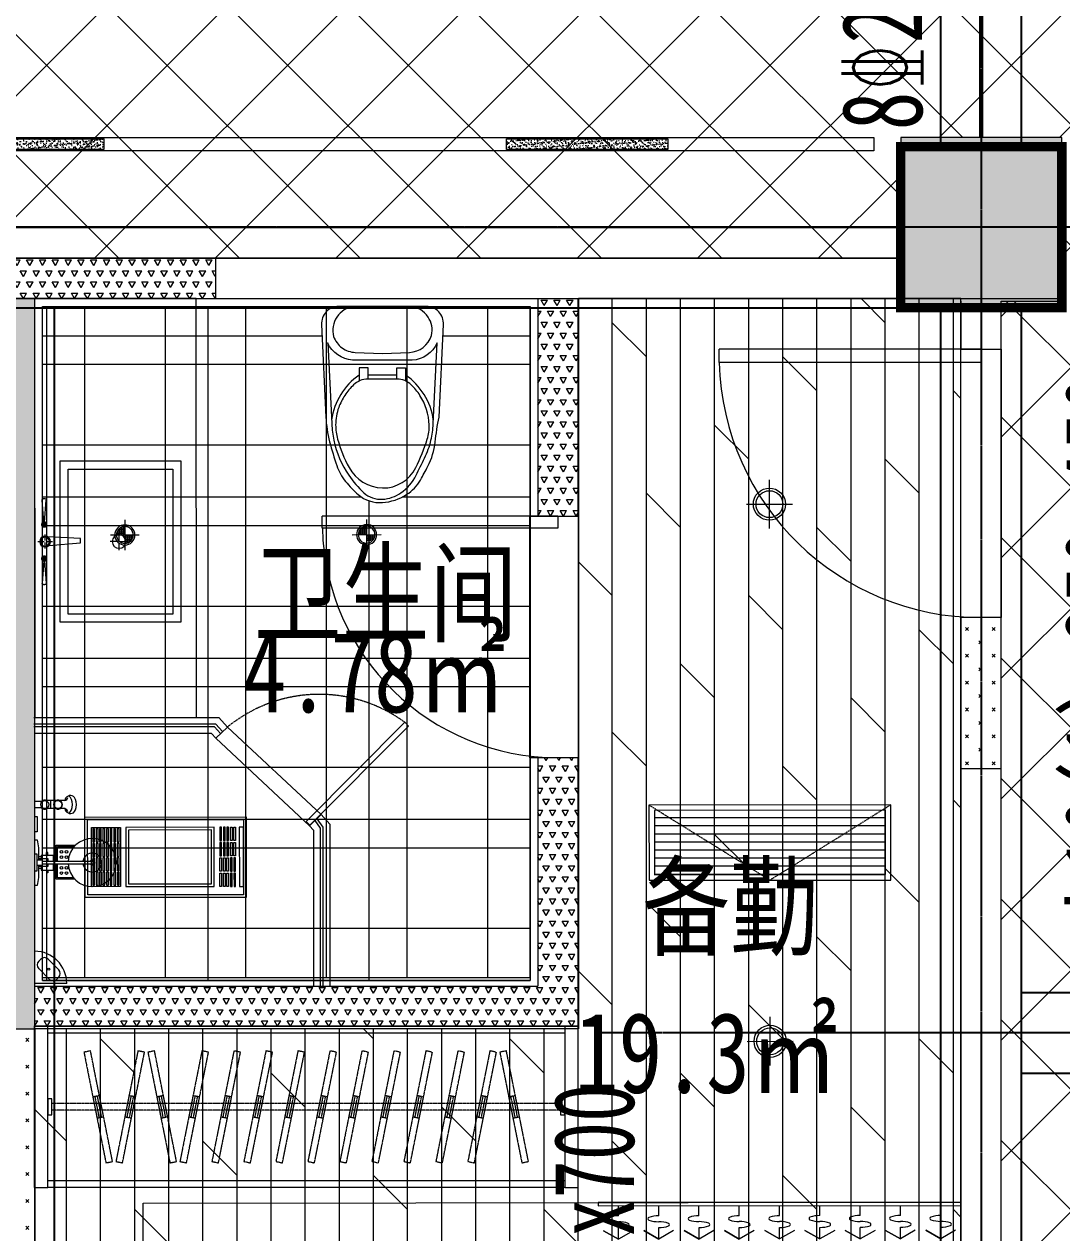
# Model space of a CAD drawing. Header units: millimetres. Extents: x 33621 to 401573, y -91663 to 133135.
# Drawn here: x 49533 to 53397, y 46167 to 50667 of the extents above; entities that cross this region are included whole.
import ezdxf

# ---------------------------------------------------------------- set-up
doc = ezdxf.new("R2010")
doc.units = ezdxf.units.MM
doc.header["$LTSCALE"] = 10
for name, pattern in [('CENTER2', [1.125, 0.75, -0.125, 0.125, -0.125]), ('DASH', [0.35, 0.25, -0.1]), ('DOT', [0.2, 0.1, -0.1]), ('DOTE', [2.42, 2, -0.2, 0.02, -0.2])]:
    doc.linetypes.add(name, pattern=pattern)
doc.layers.get('0').update_dxf_attribs({"color": 253})
doc.layers.add('0a', color=253, linetype='Continuous', plot=False)
for name, color, linetype in [('0a填充', 253, 'Continuous'), ('GRID', 253, 'CENTER2'), ('柱', 253, 'Continuous'), ('梁', 253, 'Continuous'), ('梁原位标注', 253, 'Continuous'), ('梁集中标注', 253, 'Continuous'), ('次梁', 253, 'Continuous')]:
    doc.layers.add(name, color=color, linetype=linetype)
for name, color, linetype, lineweight in [('COLUMN', 253, 'Continuous', 0), ('DOOR【门】', 253, 'Continuous', 0), ('DS-4BS-FINISH【墙完成线】', 253, 'Continuous', 0), ('FC-FLOOR【地材分格】', 253, 'Continuous', 0), ('FF-FIXT【洁具】', 253, 'Continuous', 0), ('FF-FURN【成品家具】', 253, 'Continuous', 0), ('FF-FURN【成品家私】', 253, 'Continuous', 0), ('PUB_HATCH', 253, 'Continuous', 0), ('RC-FCU【空调设备】', 253, 'Continuous', 0), ('RC-FIN【天花轮廓线】', 253, 'Continuous', 0), ('RC-LIGHT【天花灯具】', 253, 'Continuous', 0), ('RC-STR【天花细线】', 253, 'Continuous', 0), ('RC-Text【天花文字】', 253, 'Continuous', 0), ('WALL', 253, 'Continuous', 0), ('Wall【新建墙】', 253, 'Continuous', 0), ('新建墙体', 253, 'Continuous', 0)]:
    doc.layers.add(name, color=color, linetype=linetype, lineweight=lineweight)
doc.styles.add('文字', font='')
doc.styles.get('文字').set_extended_font_data('SimSun')

# ---------------------------------------------------------------- blocks, each defined once
blk = doc.blocks.new('衣柜_092319261')
at = {"layer": 'FF-FURN【成品家具】'}
for points in [[(50, -600), (0, -600), (0, 0), (50, 0)], [(1975, 0), (2025, 0), (2025, -600), (1975, -600)]]:
    blk.add_lwpolyline(points, close=True, dxfattribs=at)
for points in [[(50, 0), (1975, 0)], [(50, -600), (1975, -600)]]:
    blk.add_lwpolyline(points, dxfattribs=at)
at = {"layer": 'FF-FURN【成品家具】', "color": 8}
for points in [[(50, -25), (1975, -25)], [(50, -575), (1975, -575)]]:
    blk.add_lwpolyline(points, dxfattribs=at)
at = {"layer": 'FF-FURN【成品家具】', "color": 8, "linetype": 'DASH', "ltscale": 0.16}
for points in [[(185, -503.5), (266.9, -91.6), (291.5, -96.5), (209.5, -508.4)], [(328.6, -91.6), (410.6, -503.5), (386.1, -508.4), (304.1, -96.5)], [(447.8, -91.6), (529.7, -503.5), (505.2, -508.4), (423.2, -96.5)], [(566.9, -91.6), (648.8, -503.5), (624.3, -508.4), (542.4, -96.5)], [(686, -91.6), (767.9, -503.5), (743.4, -508.4), (661.5, -96.5)], [(805.1, -91.6), (887.1, -503.5), (862.5, -508.4), (780.6, -96.5)], [(924.2, -91.6), (1006.2, -503.5), (981.7, -508.4), (899.7, -96.5)], [(1043.3, -91.6), (1125.3, -503.5), (1100.8, -508.4), (1018.8, -96.5)], [(1162.5, -91.6), (1244.4, -503.5), (1219.9, -508.4), (1137.9, -96.5)], [(1281.6, -91.6), (1363.5, -503.5), (1339, -508.4), (1257.1, -96.5)], [(1400.7, -91.6), (1482.6, -503.5), (1458.1, -508.4), (1376.2, -96.5)], [(1495.3, -503.5), (1577.2, -91.6), (1601.8, -96.5), (1519.8, -508.4)], [(1638.9, -91.6), (1720.9, -503.5), (1696.4, -508.4), (1614.4, -96.5)], [(1733.5, -503.5), (1815.5, -91.6), (1840, -96.5), (1758.1, -508.4)], [(218.2, -336.8), (233.8, -258.3), (258.3, -263.2), (242.7, -341.7)], [(225.5, -338.3), (241.1, -259.8), (250.9, -261.7), (235.3, -340.2)], [(361.8, -258.3), (377.4, -336.8), (352.9, -341.7), (337.3, -263.2)], [(354.5, -259.8), (370.1, -338.3), (360.3, -340.2), (344.6, -261.7)], [(480.9, -258.3), (496.5, -336.8), (472, -341.7), (456.4, -263.2)], [(473.6, -259.8), (489.2, -338.3), (479.4, -340.2), (463.8, -261.7)], [(600, -258.3), (615.7, -336.8), (591.1, -341.7), (575.5, -263.2)], [(592.7, -259.8), (608.3, -338.3), (598.5, -340.2), (582.9, -261.7)], [(719.2, -258.3), (734.8, -336.8), (710.2, -341.7), (694.6, -263.2)], [(711.8, -259.8), (727.4, -338.3), (717.6, -340.2), (702, -261.7)], [(838.3, -258.3), (853.9, -336.8), (829.4, -341.7), (813.8, -263.2)], [(830.9, -259.8), (846.5, -338.3), (836.7, -340.2), (821.1, -261.7)], [(957.4, -258.3), (973, -336.8), (948.5, -341.7), (932.9, -263.2)], [(950, -259.8), (965.6, -338.3), (955.8, -340.2), (940.2, -261.7)], [(1076.5, -258.3), (1092.1, -336.8), (1067.6, -341.7), (1052, -263.2)], [(1069.2, -259.8), (1084.8, -338.3), (1075, -340.2), (1059.4, -261.7)], [(1195.6, -258.3), (1211.2, -336.8), (1186.7, -341.7), (1171.1, -263.2)], [(1188.3, -259.8), (1203.9, -338.3), (1194.1, -340.2), (1178.5, -261.7)], [(1314.8, -258.3), (1330.4, -336.8), (1305.8, -341.7), (1290.2, -263.2)], [(1307.4, -259.8), (1323, -338.3), (1313.2, -340.2), (1297.6, -261.7)], [(1433.9, -258.3), (1449.5, -336.8), (1425, -341.7), (1409.3, -263.2)], [(1426.5, -259.8), (1442.1, -338.3), (1432.3, -340.2), (1416.7, -261.7)], [(1528.5, -336.8), (1544.1, -258.3), (1568.6, -263.2), (1553, -341.7)], [(1535.8, -338.3), (1551.4, -259.8), (1561.2, -261.7), (1545.6, -340.2)], [(1672.1, -258.3), (1687.7, -336.8), (1663.2, -341.7), (1647.6, -263.2)], [(1664.7, -259.8), (1680.4, -338.3), (1670.5, -340.2), (1654.9, -261.7)], [(1766.7, -336.8), (1782.3, -258.3), (1806.8, -263.2), (1791.2, -341.7)], [(1774.1, -338.3), (1789.7, -259.8), (1799.5, -261.7), (1783.9, -340.2)]]:
    blk.add_lwpolyline(points, close=True, dxfattribs=at)
at = {"layer": 'FF-FURN【成品家具】', "color": 8}
for points in [[(65, -330), (50, -330), (50, -270), (65, -270)], [(1960, -270), (1975, -270), (1975, -330), (1960, -330)], [(1960, -270), (1975, -270), (1975, -330), (1960, -330)]]:
    blk.add_lwpolyline(points, close=True, dxfattribs=at)
at = {"layer": 'FF-FURN【成品家具】', "color": 8, "linetype": 'DASH', "ltscale": 0.16}
for points in [[(65, -287.5), (1960, -287.5)], [(65, -312.5), (1960, -312.5)]]:
    blk.add_lwpolyline(points, dxfattribs=at)
blk = doc.blocks.new('马桶A')
blk.add_wipeout([(226.7, 297.9), (226.7, 304), (226.2, 310.1), (225.1, 316.1), (223.5, 321.9), (221.3, 327.6), (218.5, 333), (215.3, 338.1), (211.6, 342.9), (207.4, 347.4), (202.8, 351.4), (197.9, 354.9), (192.6, 358), (187.1, 360.5), (181.4, 362.5), (175.5, 364), (169.4, 364.8), (163.4, 365.1), (-163.4, 365.1), (-169.4, 364.8), (-175.5, 364), (-181.4, 362.5), (-187.1, 360.5), (-192.6, 358), (-197.9, 354.9), (-202.8, 351.4), (-207.4, 347.4), (-211.6, 342.9), (-215.3, 338.1), (-218.6, 333), (-221.3, 327.6), (-223.5, 321.9), (-225.2, 316.1), (-226.3, 310.1), (-226.8, 304), (-226.7, 297.9), (-210.7, -46.8), (-208.2, -77.7), (-203.5, -108.3), (-196.6, -138.6), (-170.1, -227.6), (-164, -243.5), (-156.5, -258.7), (-147.6, -273.2), (-137.4, -286.8), (-114.8, -312), (-90.1, -335.3), (-81.6, -342), (-72.6, -347.9), (-63.1, -353.1), (-53.2, -357.3), (-42.9, -360.8), (-32.4, -363.3), (-21.7, -364.8), (-10.9, -365.4), (-0.1, -365.1), (15.8, -363.3), (31.5, -360.2), (46.8, -355.8), (61.7, -350.2), (76.2, -343.3), (90, -335.3), (102.3, -326.6), (113.7, -316.7), (124.1, -305.8), (133.4, -293.9), (141.4, -281.1), (169.1, -230.1), (179, -208.6), (186.9, -186.3), (192.7, -163.3), (196.3, -139.9), (210.7, -46.9)])
at = {"linetype": 'ByBlock'}
blk.add_line((53.2, 109.2), (-53.5, 109.2), dxfattribs=at)
at = {"linetype": 'Continuous'}
blk.add_lwpolyline([(226.7, 297.9, 0.431726), (163.4, 365.1), (-163.4, 365.1, 0.431435), (-226.7, 297.9), (-210.7, -46.8, 0.05293), (-196.6, -138.6, 0.015625), (-170.1, -227.6, 0.092508), (-137.4, -286.8, 0.041886), (-90.1, -335.3, 0.199313), (-0.1, -365.1, 0.124065), (90, -335.3, 0.122705), (141.4, -281.1, 0.00916), (169.1, -230.1, 0.093585), (196.3, -139.9, -0.024039), (210.7, -46.9)], format="xyb", close=True, dxfattribs=at)
for points in [[(-101, 193.9), (0, 189.7), (100.9, 193.9, 0.31346), (182.6, 257.2, 0.214355), (169.7, 325.7, 0.233297), (103.2, 365.1), (-107.4, 365.1, 0.214741), (-169.8, 325.7, 0.214469), (-181.7, 253.1, 0.149897), (-150.5, 211.2, 0.149897), (-101.2, 193.9)], [(-204, 229.4), (-188.9, -72.3, 0.039846), (-181, -132.7, 0.096207), (-125.6, -263.4, 0.060028), (-69.1, -328.8, 0.204422), (-0.1, -352.8, 0.133941), (68.8, -328.8, 0.129163), (125.3, -263.4, -0.000598), (156.7, -199.6, 0.056687), (180.7, -132.7, 0.051135), (188.6, -72.3), (203.9, 229.4, -0.272391), (110.8, 164.8), (-111.1, 164.8, -0.270676), (-204.2, 229.4)], [(107.2, 73.1, 0.09365), (82.8, 89, 0.098915), (54.3, 94.5), (-54.6, 94.5, 0.096282), (-83.1, 89, 0.096282), (-107.5, 73.1, 0.05557), (-139.9, 34, 0.05557), (-162.9, -11.3, 0.092989), (-174.3, -76.2, 0.063501), (-167, -128.6, 0.057856), (-124.5, -234.6, 0.268831), (-0.1, -310.6, 0.294074), (124.2, -234.6, 0.034416), (166.7, -128.6, 0.087024), (174, -76.2, 0.134611), (139.6, 34, 0.061058), (107.2, 73.1)]]:
    blk.add_lwpolyline(points, format="xyb", close=True)
at = {"linetype": 'ByBlock'}
for points in [[(-53.5, 94.5), (-53.5, 136.3), (-86.5, 136.3), (-86.5, 87.5)], [(53.2, 94.5), (53.2, 136.3), (86.2, 136.3), (86.2, 87.5)]]:
    blk.add_lwpolyline(points, dxfattribs=at)
for centre, start, end in [((51.8, -91.8), 124.5259, 171.7782), ((-52.1, -91.8), 8.2064, 55.4741)]:
    blk.add_arc(centre, 244, start, end, dxfattribs=at)
blk = doc.blocks.new('A$C5D954283')
at = {"color": 0, "linetype": 'Continuous'}
for p, q in [((-159.8, 511.3), (-159.8, 506.3)), ((-11.2, 374.3), (-17.5, 495.5)), ((159.8, 511.3), (159.8, 506.3)), ((15.1, 492.2), (4.8, 374.3)), ((4.8, 374.3), (-11.2, 374.3))]:
    blk.add_line(p, q, dxfattribs=at)
at = {"color": 8}
for p, q in [((-4, 505.5), (-26.2, 505.5)), ((0, 532.1), (0, 509.5)), ((0, 501.5), (0, 478.5)), ((25.8, 505.5), (4, 505.5)), ((-5, 230), (-32.8, 230)), ((0, 235.1), (0, 263.8)), ((32.3, 230), (5, 230)), ((0, 225), (0, 196.3))]:
    blk.add_line(p, q, dxfattribs=at)
at = {"color": 8, "ltscale": 1000, "const_width": 0.448}
blk.add_lwpolyline([(0, 505.7, -1), (0, 505.3, -1)], format="xyb", close=True, dxfattribs=at)
at = {"color": 0, "linetype": 'Continuous'}
blk.add_lwpolyline([(300, 0), (300, 450), (-300, 450), (-300, 0)], close=True, dxfattribs=at)
at = {"color": 8}
blk.add_lwpolyline([(270, 30), (270, 420), (-270, 420), (-270, 30)], close=True, dxfattribs=at)
at = {"color": 8, "const_width": 0.84}
blk.add_lwpolyline([(0.1, 230.5, -1), (0.1, 229.6, -1)], format="xyb", close=True, dxfattribs=at)
at = {"color": 0, "linetype": 'Continuous'}
blk.add_circle((0, 505.5), 20.2, dxfattribs=at)
at = {"color": 8}
for centre, radius in [((0.3, 505.7), 16.3), ((0, 230), 25.2)]:
    blk.add_circle(centre, radius, dxfattribs=at)
at = {"color": 0, "linetype": 'Continuous'}
for centre, start, end in [((-154.8, 511.3), 88.2889, 180), ((-154.8, 506.3), 180, 271.7111), ((154.8, 511.3), 0, 91.7111), ((154.8, 506.3), 268.2889, 0)]:
    blk.add_arc(centre, 5, start, end, dxfattribs=at)
at = {"color": 250, "linetype": 'DOT', "ltscale": 1000}
for points in [[(-57.3, 508.8), (-57.4, 510), (-57.8, 511.1), (-58.3, 512.1), (-59.1, 513), (-60, 513.8), (-61, 514.3), (-62.2, 514.7), (-63.3, 514.8), (-64.5, 514.7), (-65.6, 514.3), (-66.7, 513.8), (-67.6, 513), (-68.3, 512.1), (-68.9, 511.1), (-69.2, 510), (-69.3, 508.8), (-69.2, 507.6), (-68.9, 506.5), (-68.3, 505.5), (-67.6, 504.6), (-66.7, 503.8), (-65.6, 503.3), (-64.5, 502.9), (-63.3, 502.8), (-62.2, 502.9), (-61, 503.3), (-60, 503.8), (-59.1, 504.6), (-58.3, 505.5), (-57.8, 506.5), (-57.4, 507.6)], [(69.3, 508.8), (69.2, 510), (68.9, 511.1), (68.3, 512.1), (67.6, 513), (66.7, 513.8), (65.6, 514.3), (64.5, 514.7), (63.3, 514.8), (62.2, 514.7), (61, 514.3), (60, 513.8), (59.1, 513), (58.3, 512.1), (57.8, 511.1), (57.4, 510), (57.3, 508.8), (57.4, 507.6), (57.8, 506.5), (58.3, 505.5), (59.1, 504.6), (60, 503.8), (61, 503.3), (62.2, 502.9), (63.3, 502.8), (64.5, 502.9), (65.6, 503.3), (66.7, 503.8), (67.6, 504.6), (68.3, 505.5), (68.9, 506.5), (69.2, 507.6)]]:
    blk.add_wipeout(points, dxfattribs=at)
at = {"color": 0, "linetype": 'Continuous'}
for p, q in [((-72.3, 510.3), (-154.7, 516.3)), ((-72.3, 507.3), (-154.7, 501.3)), ((72.3, 510.3), (154.7, 516.3)), ((72.3, 507.3), (154.7, 501.3))]:
    blk.add_line(p, q, dxfattribs=at)
at = {"color": 0, "linetype": 'Continuous', "const_width": 12}
for points in [[(-63.3, 514.8, -1), (-63.3, 502.8, -1)], [(63.3, 514.8, 1), (63.3, 502.8, 1)]]:
    blk.add_lwpolyline(points, format="xyb", close=True, dxfattribs=at)
blk = doc.blocks.new('$DorLib2D$00000001')
for p, q in [((0.45, 0.975), (0.5, 0.975)), ((0.45, 0), (0.45, 0.975)), ((0.5, 0), (0.5, 0.975)), ((0.5, 0), (0.45, 0))]:
    blk.add_line(p, q)
at = {"lineweight": 13}
blk.add_arc((0.475, 0), 0.975, 91.4693, 180, dxfattribs=at)
blk = doc.blocks.new('*U52')
for p, q in [((29, 678), (0, 678)), ((113, 681), (38, 681)), ((29, 654), (0, 654)), ((113, 651), (38, 651)), ((10, 481), (0, 481)), ((10, 419), (10, 481)), ((10, 460), (30, 460)), ((30, 440), (30, 460)), ((30, 455), (215, 455)), ((0, 419), (10, 419)), ((10, 440), (30, 440)), ((30, 445), (215, 445)), ((0, 120), (0, 0)), ((120, 0), (0, 0))]:
    blk.add_line(p, q)
at = {"color": 8}
for p, q in [((60, 681), (60, 651)), ((25, 471), (15, 471)), ((25, 478), (70, 478)), ((25, 478), (25, 465)), ((49, 488), (45, 488)), ((45, 478), (45, 488)), ((49, 478), (49, 488)), ((70, 478), (70, 455)), ((25, 428), (15, 428)), ((25, 435), (25, 422)), ((25, 422), (70, 422)), ((45, 422), (45, 412)), ((49, 412), (45, 412)), ((49, 422), (49, 412)), ((70, 445), (70, 422)), ((16, 83), (23, 90)), ((16, 55), (55, 16)), ((51, 90), (90, 51)), ((90, 23), (83, 16))]:
    blk.add_line(p, q, dxfattribs=at)
at = {"color": 250}
for p, q in [((22, 465), (22, 460)), ((22, 440), (22, 435))]:
    blk.add_line(p, q, dxfattribs=at)
at = {"color": 8}
for points in [[(0, 621), (10, 621), (10, 565), (0, 565)], [(0, 535), (10, 535), (15, 505), (15, 460)], [(81, 455), (81, 515), (153, 515)], [(15, 440), (15, 395), (10, 365), (0, 365)], [(151, 388), (81, 388), (81, 445)]]:
    blk.add_lwpolyline(points, dxfattribs=at)
at = {"color": 250}
for points in [[(86, 455), (86, 510), (148, 510)], [(15, 465), (50, 465), (50, 455)], [(50, 445), (50, 435), (15, 435)], [(146, 393), (86, 393), (86, 445)]]:
    blk.add_lwpolyline(points, dxfattribs=at)
blk.add_circle((38, 666), 15)
at = {"color": 8}
for centre, radius in [((87, 666), 15), ((53, 53), 4)]:
    blk.add_circle(centre, radius, dxfattribs=at)
at = {"color": 250}
for centre in [(100, 490), (100, 470), (119, 490), (119, 470), (100, 430), (100, 411), (119, 430), (119, 411)]:
    blk.add_circle(centre, 5, dxfattribs=at)
at = {"color": 8}
for centre, radius, start, end in [((38, 666), 17, 61.9275, 136.6641), ((87, 666), 17, 241.9275, 118.0725), ((38, 666), 17, 223.3359, 298.0725), ((215, 450), 35, 188.2132, 171.7868), ((37, 76), 20, 45, 135), ((30, 69), 20, 135, 225), ((76, 37), 20, 315, 45), ((69, 30), 20, 225, 314.9999)]:
    blk.add_arc(centre, radius, start, end, dxfattribs=at)
for centre, radius, start, end in [((87, 666), 15, 90, 270), ((107, 697.6), 17.7, 289.6733, 343.5819), ((134.6, 681.7), 17.9, 55.6564, 118.5103), ((107, 634.4), 17.7, 16.4181, 70.3267), ((134.6, 650.4), 17.9, 241.4897, 304.3436), ((215, 450), 89.5, 183.2025, 176.7975), ((215, 450), 5, 270, 90), ((0, 0), 120, 359.9999, 89.9999)]:
    blk.add_arc(centre, radius, start, end)
at = {"color": 250}
blk.add_arc((215, 450), 9, 213.749, 146.251, dxfattribs=at)
for centre, start_param, end_param in [((126, 666), 2.068694, 7.356084), ((141, 666), 3.388355, 6.036423)]:
    blk.add_ellipse(centre, major_axis=(0, 31.4), ratio=0.47884, start_param=start_param, end_param=end_param)
blk = doc.blocks.new('A$C434F664F')
at = {"layer": '0a填充'}
h = blk.add_hatch(color=256, dxfattribs=at)
h.paths.add_polyline_path([(936, 75), (942, 75), (942, 81), (936, 81)])
h.paths.add_polyline_path([(898, 99), (904, 99), (904, 105), (898, 105)])
h.paths.add_polyline_path([(864, 99), (870, 99), (870, 105), (864, 105)])
h.paths.add_polyline_path([(864, 75), (870, 75), (870, 81), (864, 81)])
h.paths.add_polyline_path([(792, 75), (798, 75), (798, 81), (792, 81)])
h.paths.add_polyline_path([(720, 75), (726, 75), (726, 81), (720, 81)])
h.paths.add_polyline_path([(648, 75), (654, 75), (654, 81), (648, 81)])
h.paths.add_polyline_path([(576, 75), (582, 75), (582, 81), (576, 81)])
h.paths.add_polyline_path([(504, 75), (510, 75), (510, 81), (504, 81)])
h.paths.add_polyline_path([(432, 75), (438, 75), (438, 81), (432, 81)])
h.paths.add_polyline_path([(360, 99), (366, 99), (366, 105), (360, 105)])
h.paths.add_polyline_path([(360, 75), (366, 75), (366, 81), (360, 81)])
h.paths.add_polyline_path([(326, 99), (332, 99), (332, 105), (326, 105)])
h.paths.add_polyline_path([(288, 75), (294, 75), (294, 81), (288, 81)])
h.paths.add_polyline_path([(216, 75), (222, 75), (222, 81), (216, 81)])
h.paths.add_polyline_path([(144, 75), (150, 75), (150, 81), (144, 81)])
h.paths.add_polyline_path([(72, 99), (78, 99), (78, 105), (72, 105)])
h.paths.add_polyline_path([(72, 75), (78, 75), (78, 81), (72, 81)])
h.paths.add_polyline_path([(38, 99), (44, 99), (44, 105), (38, 105)])
h.paths.add_polyline_path([(0, 75), (6, 75), (6, 81), (0, 81)])
blk = doc.blocks.new('海龙0425175846')
at = {"layer": 'GRID', "ltscale": 0.01}
for p, q in [((-307.558, 257.02), (-307.558, 41.97)), ((497.558, 153.02), (-487.558, 153.02)), ((-221.32, 123.02), (-321.795, 123.02))]:
    blk.add_line(p, q, dxfattribs=at)
at = {"layer": '柱', "const_width": 0.35}
blk.add_lwpolyline([(-304.558, 150.02), (-304.558, 156.02), (-310.558, 156.02), (-310.558, 150.02)], close=True, dxfattribs=at)
at = {"layer": '梁', "ltscale": 0.01}
for p, q in [((-309.058, 156.02), (-309.058, 234.02)), ((-306.058, 156.02), (-306.058, 234.02)), ((-376.558, 153.02), (-310.558, 153.02)), ((-376.558, 150.02), (-310.558, 150.02)), ((-309.058, 81.02), (-309.058, 150.02)), ((-306.058, 81.02), (-306.058, 150.02))]:
    blk.add_line(p, q, dxfattribs=at)
at = {"layer": '次梁'}
for p, q in [((-342.058, 78.02), (-342.058, 150.02)), ((-306.058, 124.52), (-273.058, 124.52)), ((-306.058, 121.52), (-273.058, 121.52))]:
    blk.add_line(p, q, dxfattribs=at)
at = {"layer": '0a填充'}
blk.add_blockref('A$C434F664F', (-454.558, 75.02), dxfattribs=at)
at = {"layer": '梁原位标注', "width": 0.7}
blk.add_text('8%%13225 4/4', height=3, rotation=90, dxfattribs=at).set_placement((-309.758, 156.632))
at = {"layer": '梁集中标注', "width": 0.7}
for s, p in [('L10(1) 250x450', (-301.461, 127.526)), ('KL4(2) 300x700', (-320.489, 101.132))]:
    blk.add_text(s, height=3, rotation=90, dxfattribs=at).set_placement(p)
blk = doc.blocks.new('ZL_0814093391')
at = {"layer": 'RC-LIGHT【天花灯具】'}
h = blk.add_hatch(dxfattribs=at)
h.set_pattern_fill('AR-SAND', color=251, scale=0.316764)
h.set_pattern_definition([(37.5, (-300, -35), (-0.50683, 15.50283), [0, -12.2296, 0, -13.67785, 0, -13.07441]), (7.5, (-300, -35), (14.23926, 22.7064), [0, -6.59755, 0, -11.02274, 0, -4.22404]), (327.5, (-309.896, -35), (25.05575, 0.04552), [0, -4.0229, 0, -14.48243, 0, -18.90761]), (317.5, (-309.896, -35), (24.1867, 7.0616), [0, -2.01145, 0, -9.49404, 0, -10.86182])])
h.paths.add_polyline_path([(300, 5), (-300, 5), (-300, -35), (300, -35)])
blk.add_lwpolyline([(-300, 5), (300, 5), (300, -35), (-300, -35)], close=True, dxfattribs=at)
blk = doc.blocks.new('ERTERT')
at = {"color": 8}
for points in [[(15709.6, 8061.8), (15930.2, 8061.8), (15930.2, 8046.6), (15709.6, 8046.6)], [(15709.5, 8032.6), (15759.4, 8032.6), (15759.4, 8026.5), (15709.5, 8026.5)], [(15709.5, 8019.5), (15759.4, 8019.5), (15759.4, 8013.4), (15709.5, 8013.4)], [(15766.4, 8032.6), (15816.3, 8032.6), (15816.3, 8026.5), (15766.4, 8026.5)], [(15766.4, 8019.5), (15816.3, 8019.5), (15816.3, 8013.4), (15766.4, 8013.4)], [(15873.3, 8032.6), (15823.3, 8032.6), (15823.3, 8026.5), (15873.3, 8026.5)], [(15873.3, 8019.5), (15823.3, 8019.5), (15823.3, 8013.4), (15873.3, 8013.4)], [(15930.2, 8032.6), (15880.3, 8032.6), (15880.3, 8026.5), (15930.2, 8026.5)], [(15930.2, 8019.5), (15880.3, 8019.5), (15880.3, 8013.4), (15930.2, 8013.4)], [(15709.5, 8000.3), (15759.4, 8000.3), (15759.4, 8006.4), (15709.5, 8006.4)], [(15709.5, 7987.2), (15759.4, 7987.2), (15759.4, 7993.3), (15709.5, 7993.3)], [(15709.5, 7974.2), (15759.4, 7974.2), (15759.4, 7980.2), (15709.5, 7980.2)], [(15766.4, 8000.3), (15816.3, 8000.3), (15816.3, 8006.4), (15766.4, 8006.4)], [(15766.4, 7987.2), (15816.3, 7987.2), (15816.3, 7993.3), (15766.4, 7993.3)], [(15766.4, 7974.2), (15816.3, 7974.2), (15816.3, 7980.2), (15766.4, 7980.2)], [(15873.3, 8000.3), (15823.3, 8000.3), (15823.3, 8006.4), (15873.3, 8006.4)], [(15873.3, 7987.2), (15823.3, 7987.2), (15823.3, 7993.3), (15873.3, 7993.3)], [(15873.3, 7974.2), (15823.3, 7974.2), (15823.3, 7980.2), (15873.3, 7980.2)], [(15930.2, 8000.3), (15880.3, 8000.3), (15880.3, 8006.4), (15930.2, 8006.4)], [(15930.2, 7987.2), (15880.3, 7987.2), (15880.3, 7993.3), (15930.2, 7993.3)], [(15930.2, 7974.2), (15880.3, 7974.2), (15880.3, 7980.2), (15930.2, 7980.2)], [(15709.5, 7952.9), (15930.2, 7952.9), (15930.2, 7624.2), (15709.5, 7624.2)], [(15709.5, 7495.6), (15930.2, 7495.6), (15930.2, 7604.2), (15709.5, 7604.2)], [(15714.5, 7599.2), (15763.3, 7599.2), (15763.3, 7592.2), (15714.5, 7592.2)], [(15714.5, 7586), (15763.3, 7586), (15763.3, 7579), (15714.5, 7579)], [(15714.5, 7572.1), (15763.3, 7572.1), (15763.3, 7565.1), (15714.5, 7565.1)], [(15767.9, 7599.2), (15816.7, 7599.2), (15816.7, 7592.2), (15767.9, 7592.2)], [(15767.9, 7586), (15816.7, 7586), (15816.7, 7579), (15767.9, 7579)], [(15767.9, 7572.1), (15816.7, 7572.1), (15816.7, 7565.1), (15767.9, 7565.1)], [(15821.2, 7599.2), (15870, 7599.2), (15870, 7592.2), (15821.2, 7592.2)], [(15821.2, 7586), (15870, 7586), (15870, 7579), (15821.2, 7579)], [(15821.2, 7572.1), (15870, 7572.1), (15870, 7565.1), (15821.2, 7565.1)], [(15876.4, 7599.2), (15925.2, 7599.2), (15925.2, 7592.2), (15876.4, 7592.2)], [(15876.4, 7586), (15925.2, 7586), (15925.2, 7579), (15876.4, 7579)], [(15876.4, 7572.1), (15925.2, 7572.1), (15925.2, 7565.1), (15876.4, 7565.1)], [(15714.5, 7558.9), (15763.3, 7558.9), (15763.3, 7551.9), (15714.5, 7551.9)], [(15714.5, 7545.5), (15763.3, 7545.5), (15763.3, 7538.5), (15714.5, 7538.5)], [(15714.5, 7532.6), (15763.3, 7532.6), (15763.3, 7525.6), (15714.5, 7525.6)], [(15714.5, 7520.4), (15763.3, 7520.4), (15763.3, 7513.4), (15714.5, 7513.4)], [(15767.9, 7558.9), (15816.7, 7558.9), (15816.7, 7551.9), (15767.9, 7551.9)], [(15767.9, 7545.5), (15816.7, 7545.5), (15816.7, 7538.5), (15767.9, 7538.5)], [(15767.9, 7532.6), (15816.7, 7532.6), (15816.7, 7525.6), (15767.9, 7525.6)], [(15767.9, 7520.4), (15816.7, 7520.4), (15816.7, 7513.4), (15767.9, 7513.4)], [(15821.2, 7558.9), (15870, 7558.9), (15870, 7551.9), (15821.2, 7551.9)], [(15821.2, 7545.5), (15870, 7545.5), (15870, 7538.5), (15821.2, 7538.5)], [(15821.2, 7532.6), (15870, 7532.6), (15870, 7525.6), (15821.2, 7525.6)], [(15821.2, 7520.4), (15870, 7520.4), (15870, 7513.4), (15821.2, 7513.4)], [(15876.4, 7558.9), (15925.2, 7558.9), (15925.2, 7551.9), (15876.4, 7551.9)], [(15876.4, 7545.5), (15925.2, 7545.5), (15925.2, 7538.5), (15876.4, 7538.5)], [(15876.4, 7532.6), (15925.2, 7532.6), (15925.2, 7525.6), (15876.4, 7525.6)], [(15876.4, 7520.4), (15925.2, 7520.4), (15925.2, 7513.4), (15876.4, 7513.4)], [(15714.5, 7507.6), (15763.3, 7507.6), (15763.3, 7500.6), (15714.5, 7500.6)], [(15767.9, 7507.6), (15816.7, 7507.6), (15816.7, 7500.6), (15767.9, 7500.6)], [(15821.2, 7507.6), (15870, 7507.6), (15870, 7500.6), (15821.2, 7500.6)], [(15876.4, 7507.6), (15925.2, 7507.6), (15925.2, 7500.6), (15876.4, 7500.6)]]:
    blk.add_lwpolyline(points, close=True, dxfattribs=at)
at = {"color": 250}
blk.add_lwpolyline([(15719.5, 7942.9), (15920.2, 7942.9), (15920.2, 7634.2), (15719.5, 7634.2)], close=True, dxfattribs=at)
at = {"layer": 'RC-LIGHT【天花灯具】'}
for points in [[(15668.9, 7471.8), (15968.9, 7471.8), (15968.9, 8071.8), (15668.9, 8071.8)], [(15678.9, 7481.8), (15958.9, 7481.8), (15958.9, 8061.8), (15678.9, 8061.8)]]:
    blk.add_lwpolyline(points, close=True, dxfattribs=at)
blk = doc.blocks.new('防雾筒灯')
at = {"ltscale": 30}
h = blk.add_hatch(dxfattribs=at)
h.set_pattern_fill('DOTS', color=251, scale=3)
h.set_pattern_definition([(0, (-62.322, -46.6336), (2.38125, 4.7625), [0, -4.7625])])
edge = h.paths.add_edge_path()
edge.add_ellipse((0, 0), major_axis=(35.4, 35.4), ratio=1, start_angle=315, end_angle=405)
edge.add_line((0, 50), (0, 0))
edge.add_line((0, 0), (50, 0))
edge = h.paths.add_edge_path()
edge.add_line((0, 0), (-50, 0))
edge.add_ellipse((0, 0), major_axis=(35.4, 35.4), ratio=1, start_angle=495, end_angle=225)
edge.add_line((0, -50), (0, 0))
at = {"color": 251, "linetype": 'DOTE', "ltscale": 43.504693}
blk.add_line((0, 90.6), (0, -90.6), dxfattribs=at)
at = {"color": 251, "linetype": 'DOTE', "ltscale": 41.297046}
blk.add_line((86, 0), (-86, 0), dxfattribs=at)
blk.add_ellipse((0, 0), major_axis=(-42.4, 42.4), ratio=1, start_param=2.355868237233172, end_param=8.639053544412757)
at = {"color": 251}
blk.add_ellipse((0, 0), major_axis=(35.4, 35.4), ratio=1, start_param=5.49871431692557, end_param=11.78189962410516, dxfattribs=at)
blk = doc.blocks.new('*U197')
for p, q in [((0, -12), (0, 0)), ((0, 0), (1350, 0)), ((1350, 0), (1350, -12)), ((1350, -12), (0, -12)), ((75, -49.3), (75, -12)), ((225, -49.3), (225, -12)), ((375, -49.3), (375, -12)), ((525, -49.3), (525, -12)), ((675, -49.3), (675, -12)), ((825, -49.3), (825, -12)), ((975, -49.3), (975, -12)), ((1125, -49.3), (1125, -12)), ((1275, -49.3), (1275, -12)), ((1275, -49.3), (1275, -12)), ((19.6, -104.5), (75, -136.2)), ((75, -136.2), (75, -93.2)), ((130.4, -104.5), (75, -136.2)), ((75, -136.2), (130.4, -104.5)), ((169.6, -104.5), (225, -136.2)), ((225, -136.2), (225, -93.2)), ((280.4, -104.5), (225, -136.2)), ((225, -136.2), (280.4, -104.5)), ((319.6, -104.5), (375, -136.2)), ((375, -136.2), (375, -93.2)), ((430.4, -104.5), (375, -136.2)), ((375, -136.2), (430.4, -104.5)), ((469.6, -104.5), (525, -136.2)), ((525, -136.2), (525, -93.2)), ((580.4, -104.5), (525, -136.2)), ((525, -136.2), (580.4, -104.5)), ((619.6, -104.5), (675, -136.2)), ((675, -136.2), (675, -93.2)), ((730.4, -104.5), (675, -136.2)), ((675, -136.2), (730.4, -104.5)), ((769.6, -104.5), (825, -136.2)), ((825, -136.2), (825, -93.2)), ((880.4, -104.5), (825, -136.2)), ((825, -136.2), (880.4, -104.5)), ((919.6, -104.5), (975, -136.2)), ((975, -136.2), (975, -93.2)), ((1030.4, -104.5), (975, -136.2)), ((975, -136.2), (1030.4, -104.5)), ((1069.6, -104.5), (1125, -136.2)), ((1125, -136.2), (1125, -93.2)), ((1180.4, -104.5), (1125, -136.2)), ((1125, -136.2), (1180.4, -104.5)), ((1219.6, -104.5), (1275, -136.2)), ((1219.6, -104.5), (1275, -136.2)), ((1275, -136.2), (1275, -93.2)), ((1275, -136.2), (1275, -93.2)), ((1330.4, -104.5), (1275, -136.2)), ((1275, -136.2), (1330.4, -104.5)), ((1330.4, -104.5), (1275, -136.2)), ((1275, -136.2), (1330.4, -104.5))]:
    blk.add_line(p, q)
at = {"extrusion": (0, 0, -1)}
for centre, major_axis, start_param, end_param in [((40, -82.2), (3.69, -3.69), 1.137309, 3.57508), ((72.5, -170.8), (-70.4, -70.4), 2.004284, 2.381239), ((72.5, 6.4), (70.4, -70.4), 0.760354, 1.137309), ((77.5, -148.9), (-70.4, -70.4), 2.33115, 2.708105), ((77.5, 28.3), (70.4, -70.4), 0.433488, 0.810442), ((110, -60.3), (3.69, -3.69), 4.278901, 6.716673), ((190, -82.2), (3.69, -3.69), 1.137309, 3.57508), ((222.5, -170.8), (-70.4, -70.4), 2.004284, 2.381239), ((222.5, 6.4), (70.4, -70.4), 0.760354, 1.137309), ((227.5, -148.9), (-70.4, -70.4), 2.33115, 2.708105), ((227.5, 28.3), (70.4, -70.4), 0.433488, 0.810442), ((260, -60.3), (3.69, -3.69), 4.278901, 6.716673), ((340, -82.2), (3.69, -3.69), 1.137309, 3.57508), ((372.5, -170.8), (-70.4, -70.4), 2.004284, 2.381239), ((372.5, 6.4), (70.4, -70.4), 0.760354, 1.137309), ((377.5, -148.9), (-70.4, -70.4), 2.33115, 2.708105), ((377.5, 28.3), (70.4, -70.4), 0.433488, 0.810442), ((410, -60.3), (3.69, -3.69), 4.278901, 6.716673), ((490, -82.2), (3.69, -3.69), 1.137309, 3.57508), ((522.5, -170.8), (-70.4, -70.4), 2.004284, 2.381239), ((522.5, 6.4), (70.4, -70.4), 0.760354, 1.137309), ((527.5, -148.9), (-70.4, -70.4), 2.33115, 2.708105), ((527.5, 28.3), (70.4, -70.4), 0.433488, 0.810442), ((560, -60.3), (3.69, -3.69), 4.278901, 6.716673), ((640, -82.2), (3.69, -3.69), 1.137309, 3.57508), ((672.5, -170.8), (-70.4, -70.4), 2.004284, 2.381239), ((672.5, 6.4), (70.4, -70.4), 0.760354, 1.137309), ((677.5, -148.9), (-70.4, -70.4), 2.33115, 2.708105), ((677.5, 28.3), (70.4, -70.4), 0.433488, 0.810442), ((710, -60.3), (3.69, -3.69), 4.278901, 6.716673), ((790, -82.2), (3.69, -3.69), 1.137309, 3.57508), ((822.5, -170.8), (-70.4, -70.4), 2.004284, 2.381239), ((822.5, 6.4), (70.4, -70.4), 0.760354, 1.137309), ((827.5, -148.9), (-70.4, -70.4), 2.33115, 2.708105), ((827.5, 28.3), (70.4, -70.4), 0.433488, 0.810442), ((860, -60.3), (3.69, -3.69), 4.278901, 6.716673), ((940, -82.2), (3.69, -3.69), 1.137309, 3.57508), ((972.5, -170.8), (-70.4, -70.4), 2.004284, 2.381239), ((972.5, 6.4), (70.4, -70.4), 0.760354, 1.137309), ((977.5, -148.9), (-70.4, -70.4), 2.33115, 2.708105), ((977.5, 28.3), (70.4, -70.4), 0.433488, 0.810442), ((1010, -60.3), (3.69, -3.69), 4.278901, 6.716673), ((1090, -82.2), (3.69, -3.69), 1.137309, 3.57508), ((1122.5, -170.8), (-70.4, -70.4), 2.004284, 2.381239), ((1122.5, 6.4), (70.4, -70.4), 0.760354, 1.137309), ((1127.5, -148.9), (-70.4, -70.4), 2.33115, 2.708105), ((1127.5, 28.3), (70.4, -70.4), 0.433488, 0.810442), ((1160, -60.3), (3.69, -3.69), 4.278901, 6.716673), ((1240, -82.2), (3.69, -3.69), 1.137309, 3.57508), ((1240, -82.2), (3.69, -3.69), 1.137309, 3.57508), ((1272.5, -170.8), (-70.4, -70.4), 2.004284, 2.381239), ((1272.5, -170.8), (-70.4, -70.4), 2.004284, 2.381239), ((1272.5, 6.4), (70.4, -70.4), 0.760354, 1.137309), ((1272.5, 6.4), (70.4, -70.4), 0.760354, 1.137309), ((1277.5, -148.9), (-70.4, -70.4), 2.33115, 2.708105), ((1277.5, -148.9), (-70.4, -70.4), 2.33115, 2.708105), ((1277.5, 28.3), (70.4, -70.4), 0.433488, 0.810442), ((1277.5, 28.3), (70.4, -70.4), 0.433488, 0.810442), ((1310, -60.3), (3.69, -3.69), 4.278901, 6.716673), ((1310, -60.3), (3.69, -3.69), 4.278901, 6.716673)]:
    blk.add_ellipse(centre, major_axis=major_axis, ratio=1, start_param=start_param, end_param=end_param, dxfattribs=at)
blk = doc.blocks.new('圆形筒灯')
at = {"color": 251, "linetype": 'DOTE', "ltscale": 43.504693}
blk.add_line((0, 90.6), (0, -90.6), dxfattribs=at)
at = {"color": 251, "linetype": 'DOTE', "ltscale": 41.297046}
blk.add_line((86, 0), (-86, 0), dxfattribs=at)
blk.add_ellipse((0, 0), major_axis=(-42.4, 42.4), ratio=1, start_param=2.355868237233172, end_param=8.639053544412757)
at = {"color": 251}
blk.add_ellipse((0, 0), major_axis=(35.4, 35.4), ratio=1, start_param=5.49871431692557, end_param=11.78189962410516, dxfattribs=at)
blk = doc.blocks.new('ZL_0610180699')
at = {"layer": 'RC-FCU【空调设备】'}
h = blk.add_hatch(dxfattribs=at)
h.set_pattern_fill('_USER', color=8, scale=30, angle=180, pattern_type=0)
h.set_pattern_definition([(180, (10878228.685, -1931267.282), (-4e-15, -30), [])])
h.paths.add_polyline_path([(-1220.9, -2116.1), (-1221.2, -1876.1), (-361.2, -1875), (-360.9, -2115)])
at = {"layer": 'RC-STR【天花细线】'}
h = blk.add_hatch(dxfattribs=at)
h.set_pattern_fill('_USER', color=256, scale=300, double=1, pattern_type=0)
h.set_pattern_definition([(0, (-1841.28, -2499.56), (0, 300), []), (90, (-1841.28, -2499.56), (-300, 2e-14), [])])
h.paths.add_polyline_path([(-3499.1, 0), (-1685.1, 0), (-1685.1, -2499.6), (-3499.1, -2499.6)])
at = {"layer": 'DS-4BS-FINISH【墙完成线】'}
blk.add_lwpolyline([(-3499.1, 0), (-1685.1, 0), (-1685.1, -2499.6), (-3499.1, -2499.6)], close=True, dxfattribs=at)
at = {"layer": 'RC-FCU【空调设备】'}
blk.add_lwpolyline([(-340.9, -2135), (-341.2, -1855), (-1241.2, -1856.1), (-1240.9, -2136.1)], close=True, dxfattribs=at)
at = {"layer": 'RC-FCU【空调设备】', "color": 8, "linetype": 'DASH'}
blk.add_lwpolyline([(-341.2, -1855), (-790.9, -2135.5), (-1241.2, -1856.1)], dxfattribs=at)
at = {"layer": 'RC-FCU【空调设备】', "color": 8}
blk.add_lwpolyline([(-360.9, -2115), (-361.2, -1875), (-1221.2, -1876.1), (-1220.9, -2116.1)], close=True, dxfattribs=at)
at = {"layer": 'RC-FIN【天花轮廓线】'}
for points in [[(-80.1, -157.9), (69.9, -157.9), (69.9, -1157.9), (-80.1, -1157.9)], [(-1685.1, -779.6), (-1505.1, -779.6), (-1505.1, -1679.6), (-1685.1, -1679.6)]]:
    blk.add_lwpolyline(points, close=True, dxfattribs=at)
blk.add_lwpolyline([(-295, -6915.6), (-3120, -6919.4), (-3124.7, -3338.5), (-80.1, -3334.5)], dxfattribs=at)
at = {"layer": 'RC-FCU【空调设备】', "ltscale": 10, "xscale": -1, "rotation": 0.0755654947452023}
blk.add_blockref('*U197', (-80.1, -3334.5), dxfattribs=at)
at = {"layer": 'RC-LIGHT【天花灯具】', "rotation": 180.0755654947451}
for p in [(-792.7, -735.5), (-790.1, -2735.5)]:
    blk.add_blockref('圆形筒灯', p, dxfattribs=at)
at = {"layer": 'RC-LIGHT【天花灯具】', "xscale": -0.625, "yscale": 0.625, "zscale": 0.625, "rotation": 0.0755654947452023}
for p in [(-3192.7, -850.1), (-2292.7, -849)]:
    blk.add_blockref('防雾筒灯', p, dxfattribs=at)
at = {"layer": 'RC-LIGHT【天花灯具】', "xscale": -1, "rotation": 270.0755654947452}
blk.add_blockref('ERTERT', (-10792.1, -17879.1), dxfattribs=at)

msp = doc.modelspace()

# ---------------------------------------------------------------- hatches: boundary and pattern name
at = {"layer": 'FC-FLOOR【地材分格】'}
h = msp.add_hatch(dxfattribs=at)
h.set_pattern_fill('ANSI37', color=256, scale=100, double=1)
h.paths.add_polyline_path([(103421.5, 52045.3), (103421.5, 50245.3), (103196.5, 50245.3), (103196.5, 49795.3), (101395.5, 49795.3), (101395.5, 47615.3), (99953.9, 47615.3), (99953.9, 49795.3), (97828.9, 49795.3), (97828.9, 49645.3), (99803.9, 49645.3), (99803.9, 47615.3), (96146.5, 47615.3), (96146.5, 49645.3), (96596.5, 49645.3), (96596.5, 50245.3), (95996.5, 50245.3), (95996.5, 49795.3), (89396.5, 49795.3), (89396.5, 50245.3), (88796.5, 50245.3), (88796.5, 49795.3), (82196.5, 49795.3), (82196.5, 50245.3), (81596.5, 50245.3), (81596.5, 49795.3), (74996.5, 49795.3), (74996.5, 50245.3), (74396.5, 50245.3), (74396.5, 49645.3), (74621.5, 49645.3), (74621.5, 46044), (71170.5, 46044), (71170.5, 49645.3), (72996.5, 49645.3), (72996.5, 49795.3), (69195.5, 49795.3), (69195.5, 49645.3), (71020.5, 49645.3), (71020.5, 46044), (67571.5, 46044), (67571.5, 49645.3), (67796.5, 49645.3), (67796.5, 50245.3), (67196.5, 50245.3), (67196.5, 49795.3), (60596.5, 49795.3), (60596.5, 50245.3), (59996.5, 50245.3), (59996.5, 49645.3), (60220.5, 49645.3), (60220.5, 46044), (56770.5, 46044), (56770.5, 49645.3), (58596.5, 49645.3), (58596.5, 49795.3), (54795.5, 49795.3), (54795.5, 49645.3), (56620.5, 49645.3), (56620.5, 46044), (53170.5, 46044), (53170.5, 49635.7), (53396.5, 49635.7), (53396.5, 50245.3), (52796.5, 50245.3), (52796.5, 49795.3), (46196.5, 49795.3), (46196.5, 50245.3), (45596.5, 50245.3), (45596.5, 49645.3), (46046.5, 49645.3), (46046.5, 47615.3), (42346.5, 47615.3), (42346.5, 49645.3), (44183.9, 49645.3), (44183.9, 49795.3), (38996.5, 49795.3), (38996.5, 52045.3), (56769.3, 52039), (56769.3, 58345.3), (59996.5, 58345.3), (59996.5, 52045.3), (85571.5, 52045.3), (85571.5, 58345.3), (88796.5, 58345.3), (88796.5, 52045.3)])
h = msp.add_hatch(dxfattribs=at)
h.set_pattern_fill('DOLMIT', color=256, scale=20, angle=90, double=1)
h.set_pattern_definition([(90, (39784.51, 53365.26), (-127, 8e-15), []), (135, (39784.5, 53365.26), (-254, -254), [179.605, -359.21])])
h.paths.add_polyline_path([(53020.5, 49645.3), (51597.5, 49645.3), (51597.5, 46926.2), (49572.5, 46926.2), (49571.5, 42445.3), (53020.5, 42445.3)])
h = msp.add_hatch(dxfattribs=at)
h.set_pattern_fill('_USER', color=256, scale=600, double=1, pattern_type=0)
h.set_pattern_definition([(0, (51417.53, 47106.15), (0, 600), []), (90, (51417.53, 47106.15), (-600, 4e-14), [])])
h.paths.add_polyline_path([(49601.5, 49615.3), (51417.5, 49615.3), (51417.5, 47106.2), (49601.5, 47106.2)])
at = {"layer": 'PUB_HATCH'}
msp.add_hatch(color=256, dxfattribs=at).paths.add_polyline_path([(52796.5, 49645.3), (53396.5, 49645.3), (53396.5, 50245.3), (52796.5, 50245.3)])
at = {"layer": '新建墙体'}
h = msp.add_hatch(dxfattribs=at)
h.set_pattern_fill('TRIANG', color=4, scale=5)
h.set_pattern_definition([(60, (46196.51, 49645.265), (-23.8125, 41.24446), [23.8125, -23.8125]), (120, (46196.51, 49645.265), (-47.625, 3e-08), [23.8125, -23.8125]), (0, (46184.606, 49665.887), (23.8125, 41.24446), [23.8125, -23.8125])])
h.paths.add_polyline_path([(50246.5, 49795.3), (48746.5, 49795.3), (48746.5, 49645.3), (50246.5, 49645.3)])
h = msp.add_hatch(dxfattribs=at)
h.set_pattern_fill('TRIANG', color=4, scale=5)
h.set_pattern_definition([(60, (49421.51, 42445.265), (-23.8125, 41.24446), [23.8125, -23.8125]), (120, (49421.51, 42445.265), (-47.625, 3e-08), [23.8125, -23.8125]), (0, (49409.606, 42465.887), (23.8125, 41.24446), [23.8125, -23.8125])])
h.paths.add_polyline_path([(49571.5, 49645.3), (49421.5, 49645.3), (49421.5, 46926.2), (49571.5, 46926.2)])
h = msp.add_hatch(dxfattribs=at)
h.set_pattern_fill('TRIANG', color=4, scale=5)
h.set_pattern_definition([(60, (51445.49, 48835.71), (-23.8125, 41.2445), [23.8125, -23.8125]), (120, (51445.49, 48835.71), (-47.625, 3e-08), [23.8125, -23.8125]), (0, (51433.584, 48856.33), (23.8125, 41.2445), [23.8125, -23.8125])])
h.paths.add_polyline_path([(51595.5, 49645.3), (51445.5, 49645.3), (51445.5, 48835.7), (51595.5, 48835.7)])
h = msp.add_hatch(dxfattribs=at)
h.set_pattern_fill('石膏板', color=256, scale=20, pattern_type=2)
h.set_pattern_definition([(45, (53037.48, 47909.616), (-50, 50), [16, -54.711]), (135, (53148.794, 47909.616), (-50, -50), [16, -54.711])])
h.paths.add_polyline_path([(53170.5, 48457.4), (53020.5, 48457.4), (53020.5, 47895.3), (53170.5, 47895.3)])
h = msp.add_hatch(dxfattribs=at)
h.set_pattern_fill('TRIANG', color=4, scale=5)
h.set_pattern_definition([(60, (49571.51, 46935.71), (-23.8125, 41.24446), [23.8125, -23.8125]), (120, (49571.51, 46935.71), (-47.625, 3e-08), [23.8125, -23.8125]), (0, (49559.606, 46956.33), (23.8125, 41.24446), [23.8125, -23.8125])])
h.paths.add_polyline_path([(51595.5, 47935.7), (51445.5, 47935.7), (51445.5, 47085.7), (49571.5, 47085.7), (49571.5, 46935.7), (51595.5, 46935.7)])
h = msp.add_hatch(dxfattribs=at)
h.set_pattern_fill('石膏板', color=256, scale=20, pattern_type=2)
h.set_pattern_definition([(45, (49438.5, 42579.61), (-50, 50), [16, -54.7107]), (135, (49549.816, 42579.61), (-50, -50), [16, -54.7107])])
h.paths.add_polyline_path([(49571.5, 46926.2), (49421.5, 46926.2), (49421.5, 42445.3), (49571.5, 42445.3)])

# ---------------------------------------------------------------- linework, layer by layer
at = {"layer": 'COLUMN'}
for p, q in [((53396.5, 50245.3), (52796.5, 50245.3)), ((52796.5, 50245.3), (52796.5, 49645.3)), ((53396.5, 49645.3), (53396.5, 50245.3)), ((52796.5, 49645.3), (53396.5, 49645.3))]:
    msp.add_line(p, q, dxfattribs=at)
at = {"layer": 'FF-FIXT【洁具】'}
for p, q in [((50289.7, 48050.1), (50638.4, 47724)), ((50246.4, 48008.6), (50594.8, 47682.7)), ((50595, 47682.5), (50638.4, 47724))]:
    msp.add_line(p, q, dxfattribs=at)
for points in [[(49569.5, 48085.7), (50257.5, 48085.7), (50289.7, 48050.1), (50246.4, 48008.6), (50230.9, 48025.7), (49570.5, 48025.7)], [(50949.7, 48068), (50963.5, 48053.5), (50596.8, 47684.5), (50582.6, 47698.6), (50949.7, 48068)], [(50271.6, 48032.8), (50246.4, 48060.7), (49569.5, 48060.7)], [(50264.4, 48025.9), (50242, 48050.7), (49569.5, 48050.7)], [(50246.4, 48008.6), (50230.9, 48025.7), (49570.5, 48025.7)], [(50622.2, 47708.5), (50645.5, 47677.2), (50645.5, 47085.7)], [(50638.4, 47724), (50670.5, 47688.4), (50670.5, 47085.7)], [(50595, 47682.5), (50610.5, 47665.4), (50610.5, 47085.7)], [(50614.9, 47701.5), (50635.5, 47673.9), (50635.5, 47085.7)]]:
    msp.add_lwpolyline(points, dxfattribs=at)
at = {"layer": 'FF-FIXT【洁具】', "linetype": 'DASH'}
msp.add_arc((50631.4, 47630.6), 541, 53.9557, 129.4472, dxfattribs=at)
at = {"layer": 'RC-STR【天花细线】'}
for points in [[(53091.5, 52045.3), (53101.5, 52045.3), (53101.5, 50245.3), (53091.5, 50245.3)], [(46296.5, 50195.3), (46296.5, 50245.3), (52696.5, 50245.3), (52696.5, 50195.3)]]:
    msp.add_lwpolyline(points, close=True, dxfattribs=at)
at = {"layer": 'WALL', "color": 6}
for p, q in [((46196.5, 49795.3), (52796.5, 49795.3)), ((46196.5, 49645.3), (52796.5, 49645.3)), ((49571.5, 49645.3), (49421.5, 49645.3)), ((53020.5, 49635.7), (53020.5, 49457.4)), ((53170.5, 49457.4), (53170.5, 49635.7)), ((53020.5, 49457.4), (53170.5, 49457.4)), ((53170.5, 48457.4), (53020.5, 48457.4)), ((53020.5, 48457.4), (53020.5, 47569.4)), ((53170.5, 46044), (53170.5, 48457.4)), ((53020.5, 47569.4), (53020.5, 42745.3))]:
    msp.add_line(p, q, dxfattribs=at)
at = {"layer": 'Wall【新建墙】'}
for p, q in [((51445.5, 49645.3), (51445.5, 48835.7)), ((51595.5, 48835.7), (51595.5, 49645.3)), ((51445.5, 48835.7), (51595.5, 48835.7)), ((51595.5, 48835.7), (51595.5, 47935.7)), ((51595.5, 47935.7), (51445.5, 47935.7)), ((51445.5, 47935.7), (51445.5, 47085.7)), ((51595.5, 46935.7), (51595.5, 47935.7)), ((49571.5, 47085.7), (51445.5, 47085.7)), ((49421.5, 46926.2), (49571.5, 46926.2)), ((49571.5, 46935.7), (51595.5, 46935.7))]:
    msp.add_line(p, q, dxfattribs=at)
at = {"layer": '新建墙体'}
for p, q in [((50246.5, 49645.3), (50246.5, 49795.3)), ((53021.5, 47895.3), (53170.5, 47895.3))]:
    msp.add_line(p, q, dxfattribs=at)

# ---------------------------------------------------------------- block references
at = {"layer": 'DOOR【门】', "rotation": 270}
for p, xscale, yscale, zscale in [((53095.5, 48957.4), -1000, -1000, -1000), ((51520.5, 48385.7), -900, -900, -900)]:
    msp.add_blockref('$DorLib2D$00000001', p, dxfattribs=dict(at, xscale=xscale, yscale=yscale, zscale=zscale))
at = {"layer": 'FF-FIXT【洁具】'}
msp.add_blockref('*U52', (49571.5, 47095.3), dxfattribs=at)
at = {"layer": 'FF-FURN【成品家私】', "xscale": -1}
msp.add_blockref('衣柜_092319261', (51595.5, 46935.7), dxfattribs=at)
at = {"layer": 'RC-LIGHT【天花灯具】', "rotation": 179.9999999999999}
for p in [(49529.1, 50205.3), (51629.1, 50205.3)]:
    msp.add_blockref('ZL_0814093391', p, dxfattribs=at)

# ---------------------------------------------------------------- texts
at = {"layer": 'RC-Text【天花文字】', "style": '文字', "width": 0.8}
for s, p in [('卫生间', (50387.4, 48398.5)), ('4.78㎡', (50346.2, 48104.9)), ('备勤', (51834.2, 47230.3)), ('19.3㎡', (51582.3, 46687.9))]:
    msp.add_text(s, height=300, dxfattribs=at).set_placement(p)

# ---------------------------------------------------------------- next in the draw order: block references
at = {"layer": 'FF-FIXT【洁具】', "extrusion": (0, 0, -1), "xscale": -1, "zscale": -1, "rotation": 359.9999928601402}
msp.add_blockref('马桶A', (-50867, 49250.9), dxfattribs=at)
at = {"layer": 'FF-FIXT【洁具】', "xscale": -1, "rotation": 90}
msp.add_blockref('A$C5D954283', (50116.4, 48740.6), dxfattribs=at)

# ---------------------------------------------------------------- next in the draw order: linework, layer by layer
at = {"layer": 'DS-4BS-FINISH【墙完成线】'}
msp.add_lwpolyline([(60220.5, 46044), (56770.5, 46044), (56770.5, 49645.3), (58596.5, 49645.3), (58596.5, 49795.3), (54795.5, 49795.3), (54795.5, 49645.3), (56620.5, 49645.3), (56620.5, 46044), (53170.5, 46044), (53170.5, 49635.7), (53396.5, 49635.7), (53396.5, 50245.3), (52796.5, 50245.3), (52796.5, 49795.3), (46196.5, 49795.3), (46196.5, 50245.3), (45596.5, 50245.3)], dxfattribs=at)
for points in [[(53020.5, 49645.3), (51597.5, 49645.3), (51597.5, 46926.2), (49572.5, 46926.2), (49571.5, 42445.3), (53020.5, 42445.3)], [(49601.5, 49615.3), (51417.5, 49615.3), (51417.5, 47106.2), (49601.5, 47106.2)]]:
    msp.add_lwpolyline(points, close=True, dxfattribs=at)
at = {"layer": 'FF-FIXT【洁具】'}
msp.add_lwpolyline([(49572.5, 48085.7), (50174.6, 48085.7), (50173.6, 49645.3), (49571.5, 49645.3)], close=True, dxfattribs=at)
at = {"layer": 'Wall【新建墙】'}
msp.add_line((49571.5, 49645.3), (49571.5, 42445.3), dxfattribs=at)

# ---------------------------------------------------------------- next in the draw order: block references
at = {"layer": '0a', "xscale": 100, "yscale": 100, "zscale": 100}
msp.add_blockref('海龙0425175846', (83852.3, 34609.4), dxfattribs=at)
at = {"layer": 'RC-FIN【天花轮廓线】'}
msp.add_blockref('ZL_0610180699', (53100.6, 49615.3), dxfattribs=at)

doc.saveas('drawing.dxf')
